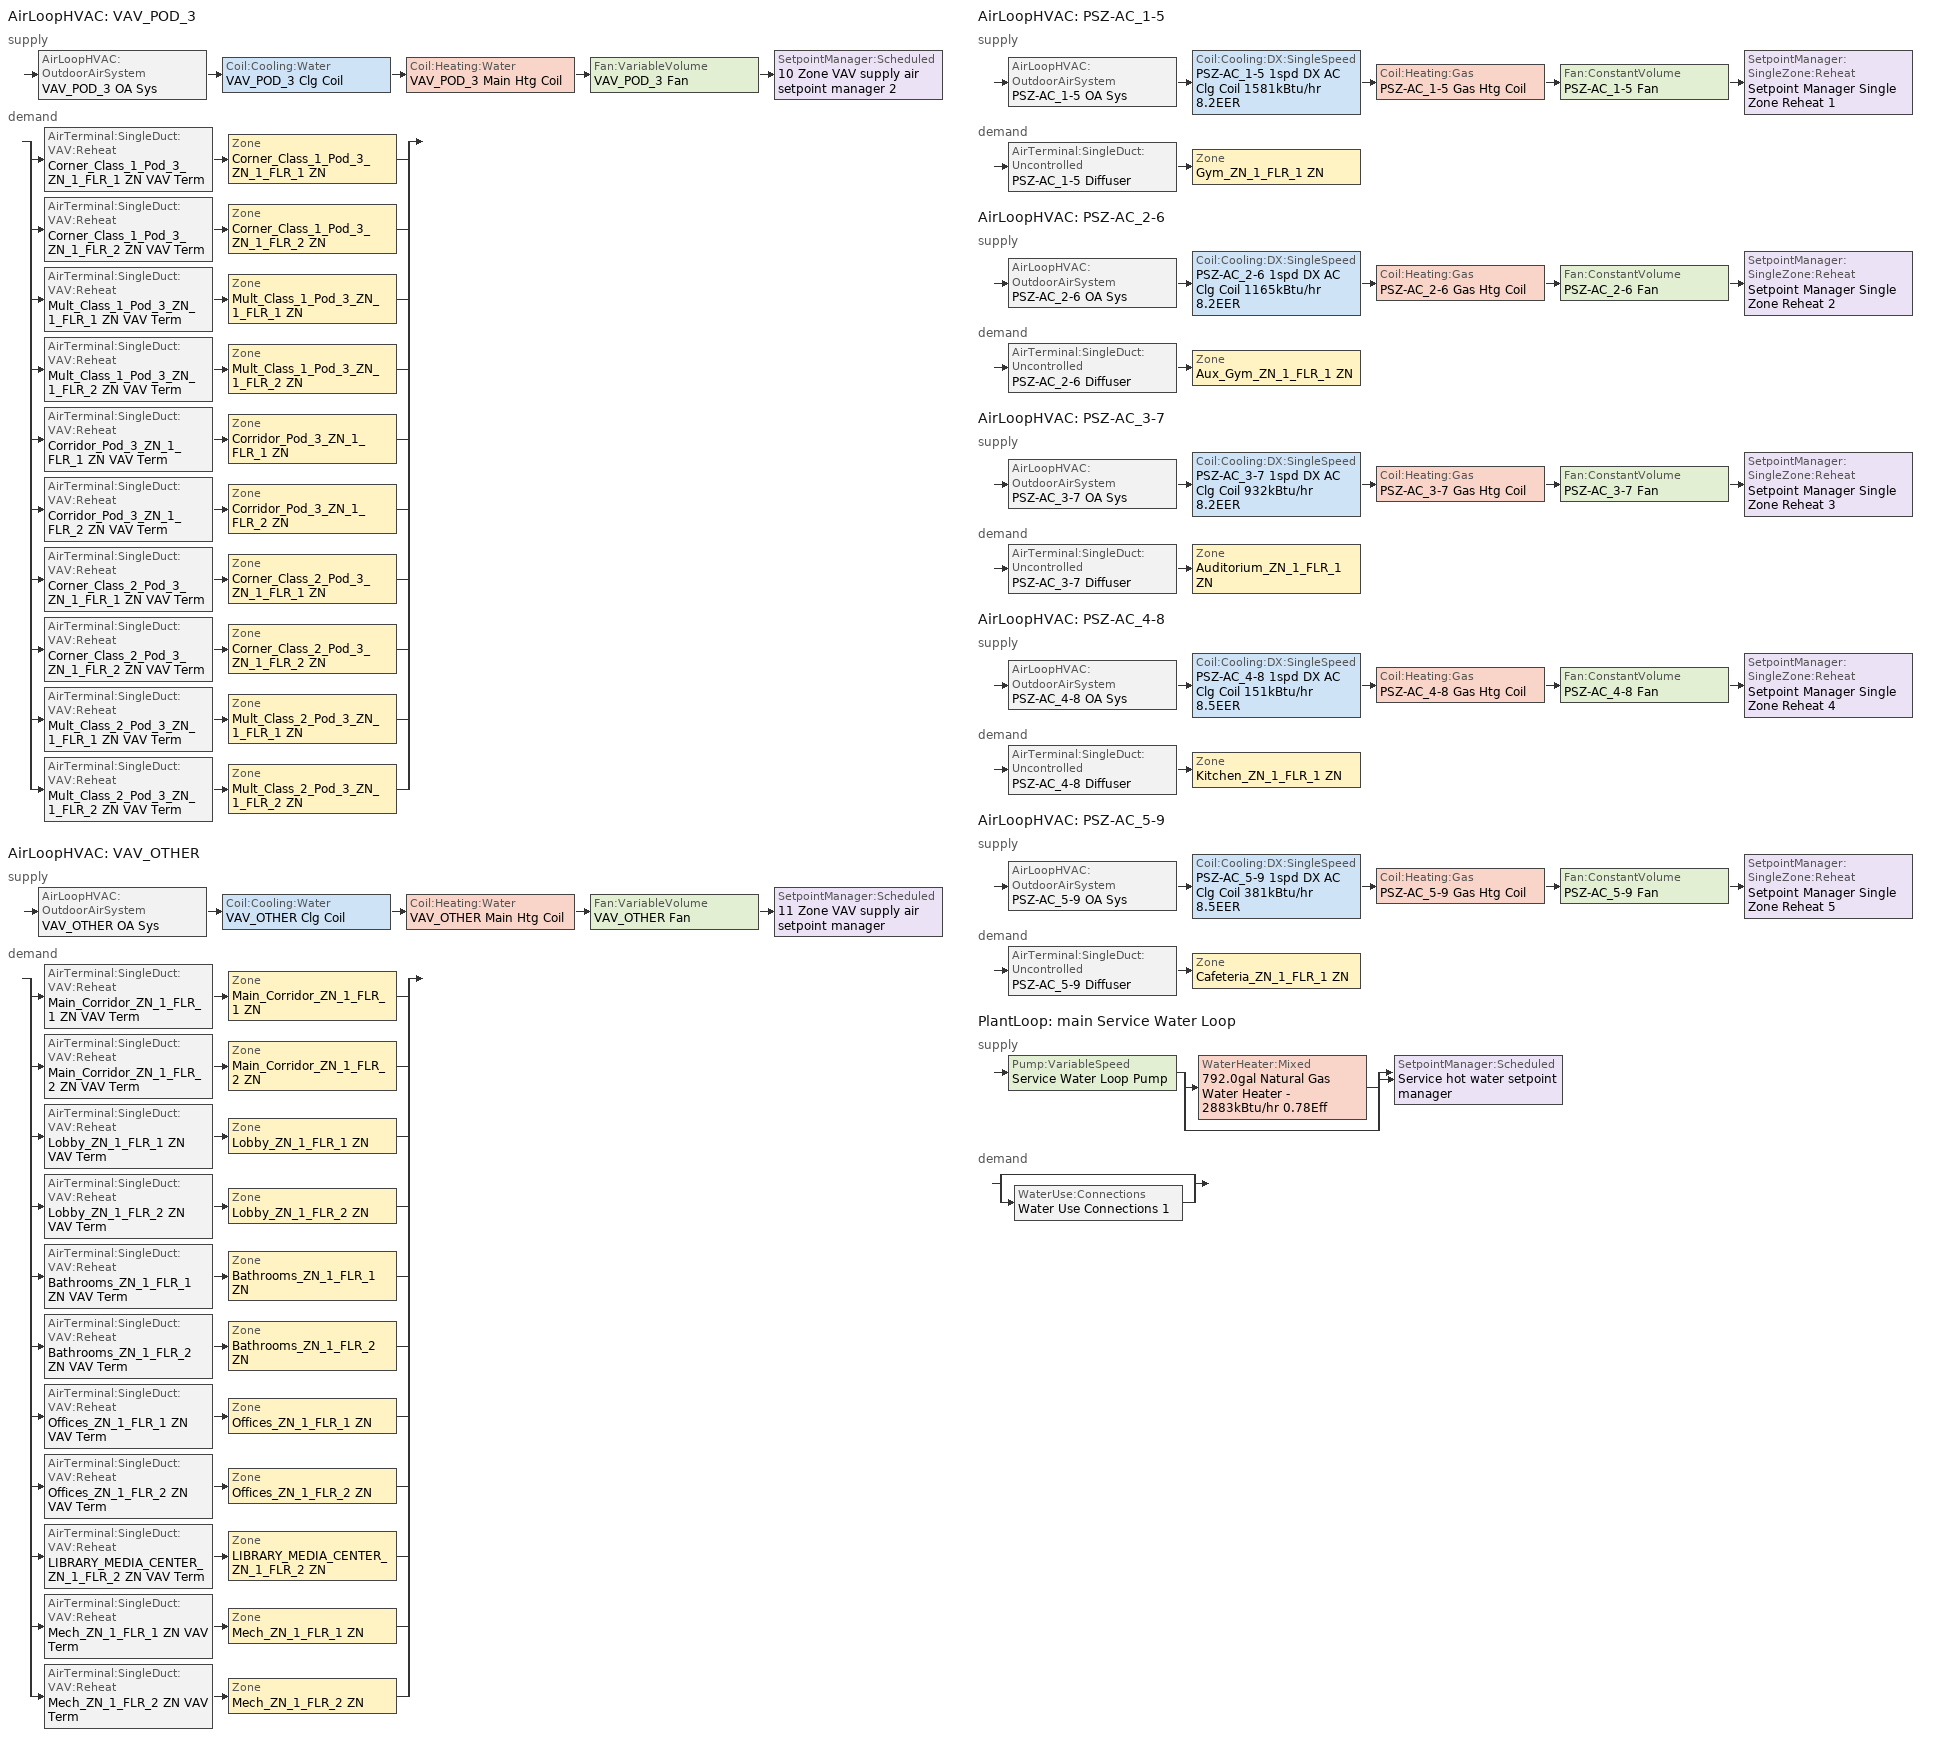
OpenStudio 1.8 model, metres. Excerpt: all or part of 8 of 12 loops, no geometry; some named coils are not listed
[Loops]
AirLoopHVAC 'VAV_POD_3'
 supply: AirLoopHVAC:OutdoorAirSystem 'VAV_POD_3 OA Sys' > Coil:Cooling:Water 'VAV_POD_3 Clg Coil' > Coil:Heating:Water 'VAV_POD_3 Main Htg Coil' > Fan:VariableVolume 'VAV_POD_3 Fan' > SetpointManager:Scheduled '10 Zone VAV supply air setpoint manager 2'
 demand: split
  | AirTerminal:SingleDuct:VAV:Reheat 'Corner_Class_1_Pod_3_ZN_1_FLR_1 ZN VAV Term' > Zone 'Corner_Class_1_Pod_3_ZN_1_FLR_1 ZN'
  | AirTerminal:SingleDuct:VAV:Reheat 'Corner_Class_1_Pod_3_ZN_1_FLR_2 ZN VAV Term' > Zone 'Corner_Class_1_Pod_3_ZN_1_FLR_2 ZN'
  | AirTerminal:SingleDuct:VAV:Reheat 'Mult_Class_1_Pod_3_ZN_1_FLR_1 ZN VAV Term' > Zone 'Mult_Class_1_Pod_3_ZN_1_FLR_1 ZN'
  | AirTerminal:SingleDuct:VAV:Reheat 'Mult_Class_1_Pod_3_ZN_1_FLR_2 ZN VAV Term' > Zone 'Mult_Class_1_Pod_3_ZN_1_FLR_2 ZN'
  | AirTerminal:SingleDuct:VAV:Reheat 'Corridor_Pod_3_ZN_1_FLR_1 ZN VAV Term' > Zone 'Corridor_Pod_3_ZN_1_FLR_1 ZN'
  | AirTerminal:SingleDuct:VAV:Reheat 'Corridor_Pod_3_ZN_1_FLR_2 ZN VAV Term' > Zone 'Corridor_Pod_3_ZN_1_FLR_2 ZN'
  | AirTerminal:SingleDuct:VAV:Reheat 'Corner_Class_2_Pod_3_ZN_1_FLR_1 ZN VAV Term' > Zone 'Corner_Class_2_Pod_3_ZN_1_FLR_1 ZN'
  | AirTerminal:SingleDuct:VAV:Reheat 'Corner_Class_2_Pod_3_ZN_1_FLR_2 ZN VAV Term' > Zone 'Corner_Class_2_Pod_3_ZN_1_FLR_2 ZN'
  | AirTerminal:SingleDuct:VAV:Reheat 'Mult_Class_2_Pod_3_ZN_1_FLR_1 ZN VAV Term' > Zone 'Mult_Class_2_Pod_3_ZN_1_FLR_1 ZN'
  | AirTerminal:SingleDuct:VAV:Reheat 'Mult_Class_2_Pod_3_ZN_1_FLR_2 ZN VAV Term' > Zone 'Mult_Class_2_Pod_3_ZN_1_FLR_2 ZN'
AirLoopHVAC 'VAV_OTHER'
 supply: AirLoopHVAC:OutdoorAirSystem 'VAV_OTHER OA Sys' > Coil:Cooling:Water 'VAV_OTHER Clg Coil' > Coil:Heating:Water 'VAV_OTHER Main Htg Coil' > Fan:VariableVolume 'VAV_OTHER Fan' > SetpointManager:Scheduled '11 Zone VAV supply air setpoint manager'
 demand: split
  | AirTerminal:SingleDuct:VAV:Reheat 'Main_Corridor_ZN_1_FLR_1 ZN VAV Term' > Zone 'Main_Corridor_ZN_1_FLR_1 ZN'
  | AirTerminal:SingleDuct:VAV:Reheat 'Main_Corridor_ZN_1_FLR_2 ZN VAV Term' > Zone 'Main_Corridor_ZN_1_FLR_2 ZN'
  | AirTerminal:SingleDuct:VAV:Reheat 'Lobby_ZN_1_FLR_1 ZN VAV Term' > Zone 'Lobby_ZN_1_FLR_1 ZN'
  | AirTerminal:SingleDuct:VAV:Reheat 'Lobby_ZN_1_FLR_2 ZN VAV Term' > Zone 'Lobby_ZN_1_FLR_2 ZN'
  | AirTerminal:SingleDuct:VAV:Reheat 'Bathrooms_ZN_1_FLR_1 ZN VAV Term' > Zone 'Bathrooms_ZN_1_FLR_1 ZN'
  | AirTerminal:SingleDuct:VAV:Reheat 'Bathrooms_ZN_1_FLR_2 ZN VAV Term' > Zone 'Bathrooms_ZN_1_FLR_2 ZN'
  | AirTerminal:SingleDuct:VAV:Reheat 'Offices_ZN_1_FLR_1 ZN VAV Term' > Zone 'Offices_ZN_1_FLR_1 ZN'
  | AirTerminal:SingleDuct:VAV:Reheat 'Offices_ZN_1_FLR_2 ZN VAV Term' > Zone 'Offices_ZN_1_FLR_2 ZN'
  | AirTerminal:SingleDuct:VAV:Reheat 'LIBRARY_MEDIA_CENTER_ZN_1_FLR_2 ZN VAV Term' > Zone 'LIBRARY_MEDIA_CENTER_ZN_1_FLR_2 ZN'
  | AirTerminal:SingleDuct:VAV:Reheat 'Mech_ZN_1_FLR_1 ZN VAV Term' > Zone 'Mech_ZN_1_FLR_1 ZN'
  | AirTerminal:SingleDuct:VAV:Reheat 'Mech_ZN_1_FLR_2 ZN VAV Term' > Zone 'Mech_ZN_1_FLR_2 ZN'
AirLoopHVAC 'PSZ-AC_1-5'
 supply: AirLoopHVAC:OutdoorAirSystem 'PSZ-AC_1-5 OA Sys' > Coil:Cooling:DX:SingleSpeed 'PSZ-AC_1-5 1spd DX AC Clg Coil 1581kBtu/hr 8.2EER' > Coil:Heating:Gas 'PSZ-AC_1-5 Gas Htg Coil' > Fan:ConstantVolume 'PSZ-AC_1-5 Fan' > SetpointManager:SingleZone:Reheat 'Setpoint Manager Single Zone Reheat 1'
 demand: AirTerminal:SingleDuct:Uncontrolled 'PSZ-AC_1-5 Diffuser' > Zone 'Gym_ZN_1_FLR_1 ZN'
AirLoopHVAC 'PSZ-AC_2-6'
 supply: AirLoopHVAC:OutdoorAirSystem 'PSZ-AC_2-6 OA Sys' > Coil:Cooling:DX:SingleSpeed 'PSZ-AC_2-6 1spd DX AC Clg Coil 1165kBtu/hr 8.2EER' > Coil:Heating:Gas 'PSZ-AC_2-6 Gas Htg Coil' > Fan:ConstantVolume 'PSZ-AC_2-6 Fan' > SetpointManager:SingleZone:Reheat 'Setpoint Manager Single Zone Reheat 2'
 demand: AirTerminal:SingleDuct:Uncontrolled 'PSZ-AC_2-6 Diffuser' > Zone 'Aux_Gym_ZN_1_FLR_1 ZN'
AirLoopHVAC 'PSZ-AC_3-7'
 supply: AirLoopHVAC:OutdoorAirSystem 'PSZ-AC_3-7 OA Sys' > Coil:Cooling:DX:SingleSpeed 'PSZ-AC_3-7 1spd DX AC Clg Coil 932kBtu/hr 8.2EER' > Coil:Heating:Gas 'PSZ-AC_3-7 Gas Htg Coil' > Fan:ConstantVolume 'PSZ-AC_3-7 Fan' > SetpointManager:SingleZone:Reheat 'Setpoint Manager Single Zone Reheat 3'
 demand: AirTerminal:SingleDuct:Uncontrolled 'PSZ-AC_3-7 Diffuser' > Zone 'Auditorium_ZN_1_FLR_1 ZN'
AirLoopHVAC 'PSZ-AC_4-8'
 supply: AirLoopHVAC:OutdoorAirSystem 'PSZ-AC_4-8 OA Sys' > Coil:Cooling:DX:SingleSpeed 'PSZ-AC_4-8 1spd DX AC Clg Coil 151kBtu/hr 8.5EER' > Coil:Heating:Gas 'PSZ-AC_4-8 Gas Htg Coil' > Fan:ConstantVolume 'PSZ-AC_4-8 Fan' > SetpointManager:SingleZone:Reheat 'Setpoint Manager Single Zone Reheat 4'
 demand: AirTerminal:SingleDuct:Uncontrolled 'PSZ-AC_4-8 Diffuser' > Zone 'Kitchen_ZN_1_FLR_1 ZN'
AirLoopHVAC 'PSZ-AC_5-9'
 supply: AirLoopHVAC:OutdoorAirSystem 'PSZ-AC_5-9 OA Sys' > Coil:Cooling:DX:SingleSpeed 'PSZ-AC_5-9 1spd DX AC Clg Coil 381kBtu/hr 8.5EER' > Coil:Heating:Gas 'PSZ-AC_5-9 Gas Htg Coil' > Fan:ConstantVolume 'PSZ-AC_5-9 Fan' > SetpointManager:SingleZone:Reheat 'Setpoint Manager Single Zone Reheat 5'
 demand: AirTerminal:SingleDuct:Uncontrolled 'PSZ-AC_5-9 Diffuser' > Zone 'Cafeteria_ZN_1_FLR_1 ZN'
PlantLoop 'main Service Water Loop'
 supply: Pump:VariableSpeed 'Service Water Loop Pump' > split
  | WaterHeater:Mixed '792.0gal Natural Gas Water Heater - 2883kBtu/hr 0.78Eff'
  | bypass
  join > SetpointManager:Scheduled 'Service hot water setpoint manager'
 demand: split
  | bypass
  | WaterUse:Connections 'Water Use Connections 1'
[Sizing:Zone] Zone Cooling Design Supply Air Temperature {C}=12.8; Zone Heating Design Supply Air Temperature {C}=40; Zone Cooling Design Supply Air Humidity Ratio {kg-H2O/kg-air}=0.0085; Zone Heating Design Supply Air Humidity Ratio {kg-H2O/kg-air}=0.008; Cooling Design Air Flow Method=DesignDay; Heating Design Air Flow Method=DesignDay
Mech_ZN_1_FLR_2 ZN; Bathrooms_ZN_1_FLR_1 ZN; Auditorium_ZN_1_FLR_1 ZN; Corridor_Pod_3_ZN_1_FLR_2 ZN; Mult_Class_1_Pod_3_ZN_1_FLR_1 ZN; Cafeteria_ZN_1_FLR_1 ZN; Kitchen_ZN_1_FLR_1 ZN; Corner_Class_2_Pod_3_ZN_1_FLR_2 ZN; Corner_Class_2_Pod_3_ZN_1_FLR_1 ZN; Mult_Class_2_Pod_3_ZN_1_FLR_1 ZN; Mult_Class_2_Pod_3_ZN_1_FLR_2 ZN; Corner_Class_1_Pod_3_ZN_1_FLR_1 ZN; LIBRARY_MEDIA_CENTER_ZN_1_FLR_2 ZN; Mult_Class_1_Pod_3_ZN_1_FLR_2 ZN; Offices_ZN_1_FLR_1 ZN; Corner_Class_1_Pod_3_ZN_1_FLR_2 ZN; Bathrooms_ZN_1_FLR_2 ZN; Main_Corridor_ZN_1_FLR_1 ZN; Lobby_ZN_1_FLR_2 ZN; Mech_ZN_1_FLR_1 ZN; Corridor_Pod_3_ZN_1_FLR_1 ZN; Gym_ZN_1_FLR_1 ZN; Lobby_ZN_1_FLR_1 ZN; Offices_ZN_1_FLR_2 ZN; Main_Corridor_ZN_1_FLR_2 ZN; Aux_Gym_ZN_1_FLR_1 ZN
[Zone equipment]
Mech_ZN_1_FLR_2 ZN: Mech_ZN_1_FLR_2 ZN VAV Term
Bathrooms_ZN_1_FLR_1 ZN: Bathrooms_ZN_1_FLR_1 ZN VAV Term, Bathrooms_ZN_1_FLR_1 ZN Exhaust Fan
Auditorium_ZN_1_FLR_1 ZN: PSZ-AC_3-7 Diffuser
Corridor_Pod_3_ZN_1_FLR_2 ZN: Corridor_Pod_3_ZN_1_FLR_2 ZN VAV Term
Mult_Class_1_Pod_3_ZN_1_FLR_1 ZN: Mult_Class_1_Pod_3_ZN_1_FLR_1 ZN VAV Term
Cafeteria_ZN_1_FLR_1 ZN: PSZ-AC_5-9 Diffuser
Kitchen_ZN_1_FLR_1 ZN: PSZ-AC_4-8 Diffuser, Kitchen_ZN_1_FLR_1 ZN Exhaust Fan
Corner_Class_2_Pod_3_ZN_1_FLR_2 ZN: Corner_Class_2_Pod_3_ZN_1_FLR_2 ZN VAV Term
Corner_Class_2_Pod_3_ZN_1_FLR_1 ZN: Corner_Class_2_Pod_3_ZN_1_FLR_1 ZN VAV Term
Mult_Class_2_Pod_3_ZN_1_FLR_1 ZN: Mult_Class_2_Pod_3_ZN_1_FLR_1 ZN VAV Term
Mult_Class_2_Pod_3_ZN_1_FLR_2 ZN: Mult_Class_2_Pod_3_ZN_1_FLR_2 ZN VAV Term
Corner_Class_1_Pod_3_ZN_1_FLR_1 ZN: Corner_Class_1_Pod_3_ZN_1_FLR_1 ZN VAV Term
LIBRARY_MEDIA_CENTER_ZN_1_FLR_2 ZN: LIBRARY_MEDIA_CENTER_ZN_1_FLR_2 ZN VAV Term
Mult_Class_1_Pod_3_ZN_1_FLR_2 ZN: Mult_Class_1_Pod_3_ZN_1_FLR_2 ZN VAV Term
Offices_ZN_1_FLR_1 ZN: Offices_ZN_1_FLR_1 ZN VAV Term
Corner_Class_1_Pod_3_ZN_1_FLR_2 ZN: Corner_Class_1_Pod_3_ZN_1_FLR_2 ZN VAV Term
Bathrooms_ZN_1_FLR_2 ZN: Bathrooms_ZN_1_FLR_2 ZN VAV Term, Bathrooms_ZN_1_FLR_2 ZN Exhaust Fan
Main_Corridor_ZN_1_FLR_1 ZN: Main_Corridor_ZN_1_FLR_1 ZN VAV Term
Lobby_ZN_1_FLR_2 ZN: Lobby_ZN_1_FLR_2 ZN VAV Term
Mech_ZN_1_FLR_1 ZN: Mech_ZN_1_FLR_1 ZN VAV Term
Corridor_Pod_3_ZN_1_FLR_1 ZN: Corridor_Pod_3_ZN_1_FLR_1 ZN VAV Term
Gym_ZN_1_FLR_1 ZN: PSZ-AC_1-5 Diffuser
Lobby_ZN_1_FLR_1 ZN: Lobby_ZN_1_FLR_1 ZN VAV Term
Offices_ZN_1_FLR_2 ZN: Offices_ZN_1_FLR_2 ZN VAV Term
Main_Corridor_ZN_1_FLR_2 ZN: Main_Corridor_ZN_1_FLR_2 ZN VAV Term
Aux_Gym_ZN_1_FLR_1 ZN: PSZ-AC_2-6 Diffuser
[PlantLoop]
main Service Water Loop: Maximum Loop Temperature {C}=60; Minimum Loop Temperature {C}=10; Plant Loop Volume {m3}=Autocalculate
[Sizing:Plant]
main Service Water Loop: Loop Type=Heating; Design Loop Exit Temperature {C}=60; Loop Design Temperature Difference {deltaC}=5; Sizing Option=NonCoincident; Zone Timesteps in Averaging Window=1; Coincident Sizing Factor Mode=None
[SetpointManager:Scheduled] Control Variable=Temperature
Name | Schedule
10 Zone VAV supply air setpoint manager 2 | Supply Air Temp - 55.04F 2
11 Zone VAV supply air setpoint manager | Supply Air Temp - 55.04F 3
Service hot water setpoint manager | Service Water Loop Temp - 140.0F
[Pump:VariableSpeed]
Service Water Loop Pump: Rated Pump Head {Pa}=0.001; Motor Efficiency=1; Pump Control Type=Intermittent
[AirLoopHVAC] Design Supply Air Flow Rate {m3/s}=AutoSize
VAV_POD_3; VAV_OTHER; PSZ-AC_1-5; PSZ-AC_2-6; PSZ-AC_3-7; PSZ-AC_4-8; PSZ-AC_5-9
[Sizing:System] Type of Load to Size On=Sensible; Preheat Design Temperature {C}=7; Preheat Design Humidity Ratio {kg-H2O/kg-Air}=0.008; Precool Design Temperature {C}=12.8; Precool Design Humidity Ratio {kg-H2O/kg-Air}=0.008; Central Cooling Design Supply Air Temperature {C}=12.8; Sizing Option=Coincident; 100% Outdoor Air in Cooling=No; 100% Outdoor Air in Heating=No; Central Cooling Design Supply Air Humidity Ratio {kg-H2O/kg-Air}=0.0085; Central Heating Design Supply Air Humidity Ratio {kg-H2O/kg-Air}=0.008; Cooling Design Air Flow Method=DesignDay; Cooling Design Air Flow Rate {m3/s}=0; Heating Design Air Flow Method=DesignDay; Heating Design Air Flow Rate {m3/s}=0; System Outdoor Air Method=ZoneSum; Zone Maximum Outdoor Air Fraction=1; Cooling Supply Air Flow Rate Per Floor Area {m3/s-m2}=0.00996765; Cooling Fraction of Autosized Cooling Supply Air Flow Rate=1; Cooling Supply Air Flow Rate Per Unit Cooling Capacity {m3/s-W}=3.94755e-05; Heating Supply Air Flow Rate Per Floor Area {m3/s-m2}=0.00996765; Heating Fraction of Autosized Heating Supply Air Flow Rate=1; Heating Fraction of Autosized Cooling Supply Air Flow Rate=1; Heating Supply Air Flow Rate Per Unit Heating Capacity {m3/s-W}=3.15882e-05; Cooling Design Capacity Method=CoolingDesignCapacity; Cooling Design Capacity {W}=autosize; Cooling Design Capacity Per Floor Area {W/m2}=234.7; Fraction of Autosized Cooling Design Capacity=1; Heating Design Capacity Method=HeatingDesignCapacity; Heating Design Capacity {W}=autosize; Heating Design Capacity Per Floor Area {W/m2}=157; Fraction of Autosized Heating Design Capacity=1; Central Cooling Capacity Control Method=OnOff
Name | Design Outdoor Air Flow Rate {m3/s} | Minimum System Air Flow Ratio | Central Heating Design Supply Air Temperature {C}
VAV_POD_3 | 8.21949 | 0.3 | 12.8
VAV_OTHER | 9.39962 | 0.3 | 12.8
PSZ-AC_1-5; PSZ-AC_2-6; PSZ-AC_3-7; PSZ-AC_4-8; PSZ-AC_5-9 | Autosize | 1 | 40
[Fan:VariableVolume] Availability Schedule=Always On Discrete; Pressure Rise {Pa}=1389.92; Maximum Flow Rate {m3/s}=Autosize; Fan Power Minimum Flow Rate Input Method=fraction; Fan Power Minimum Flow Fraction=0.25; Fan Power Minimum Air Flow Rate {m3/s}=0; Motor In Airstream Fraction=1; Fan Power Coefficient 1=0.0407599; Fan Power Coefficient 2=0.088045; Fan Power Coefficient 3=-0.0729261; Fan Power Coefficient 4=0.94374; Fan Power Coefficient 5=0
Name | Fan Efficiency | Motor Efficiency
VAV_POD_3 Fan | 0.6084 | 0.936
VAV_OTHER Fan | 0.61165 | 0.941
[Controller:OutdoorAir] Minimum Outdoor Air Flow Rate {m3/s}=Autosize; Maximum Outdoor Air Flow Rate {m3/s}=Autosize; Economizer Control Type=FixedDryBulb; Economizer Control Action Type=ModulateFlow; Economizer Maximum Limit Dry-Bulb Temperature {C}=23.8889; Economizer Maximum Limit Enthalpy {J/kg}=64000; Economizer Minimum Limit Dry-Bulb Temperature {C}=-100; Lockout Type=LockoutWithCompressor; Minimum Limit Type=FixedMinimum; Maximum Fraction of Outdoor Air Schedule=Economizer Max OA Fraction 70 pct; High Humidity Control=No; Heat Recovery Bypass Control Type=BypassWhenOAFlowGreaterThanMinimum
Name | Minimum Outdoor Air Schedule | Controller Mechanical Ventilation
VAV_POD_3 OA Controller | SecondarySchool VAV OA Damper | VAV_POD_3 Vent Controller
VAV_OTHER OA Controller | SecondarySchool VAV OA Damper | VAV_OTHER Vent Controller
PSZ-AC_1-5 OA Sys Controller | SecondarySchool PSZ-AC OA Damper | Controller Mechanical Ventilation 1
PSZ-AC_2-6 OA Sys Controller | SecondarySchool PSZ-AC OA Damper | Controller Mechanical Ventilation 2
PSZ-AC_3-7 OA Sys Controller | SecondarySchool PSZ-AC OA Damper | Controller Mechanical Ventilation 3
PSZ-AC_4-8 OA Sys Controller | SecondarySchool PSZ-AC OA Damper | Controller Mechanical Ventilation 4
PSZ-AC_5-9 OA Sys Controller | SecondarySchool PSZ-AC OA Damper | Controller Mechanical Ventilation 5
[Controller:MechanicalVentilation] Availability Schedule=Always On Discrete; System Outdoor Air Method=ZoneSum
VAV_POD_3 Vent Controller; VAV_OTHER Vent Controller; Controller Mechanical Ventilation 1; Controller Mechanical Ventilation 2; Controller Mechanical Ventilation 3; Controller Mechanical Ventilation 4; Controller Mechanical Ventilation 5
[AirLoopHVAC:OutdoorAirSystem]
Name | Controller
VAV_POD_3 OA Sys | VAV_POD_3 OA Controller
VAV_OTHER OA Sys | VAV_OTHER OA Controller
PSZ-AC_1-5 OA Sys | PSZ-AC_1-5 OA Sys Controller
PSZ-AC_2-6 OA Sys | PSZ-AC_2-6 OA Sys Controller
PSZ-AC_3-7 OA Sys | PSZ-AC_3-7 OA Sys Controller
PSZ-AC_4-8 OA Sys | PSZ-AC_4-8 OA Sys Controller
PSZ-AC_5-9 OA Sys | PSZ-AC_5-9 OA Sys Controller
[AirTerminal:SingleDuct:VAV:Reheat] Availability Schedule=Always On Discrete; Maximum Air Flow Rate {m3/s}=Autocalculate; Zone Minimum Air Flow Input Method=Constant; Fixed Minimum Air Flow Rate {m3/s}=0; Maximum Hot Water or Steam Flow Rate {m3/s}=Autocalculate; Minimum Hot Water or Steam Flow Rate {m3/s}=0; Convergence Tolerance=0.001; Damper Heating Action=Normal; Maximum Flow per Zone Floor Area During Reheat {m3/s-m2}=0; Maximum Flow Fraction During Reheat=0.5; Maximum Reheat Air Temperature {C}=40
Name | Constant Minimum Air Flow Fraction | Reheat Coil
Corner_Class_1_Pod_3_ZN_1_FLR_1 ZN VAV Term | 0.7 | Corner_Class_1_Pod_3_ZN_1_FLR_1 ZN Rht Coil
Corner_Class_1_Pod_3_ZN_1_FLR_2 ZN VAV Term | 0.7 | Corner_Class_1_Pod_3_ZN_1_FLR_2 ZN Rht Coil
Mult_Class_1_Pod_3_ZN_1_FLR_1 ZN VAV Term | 0.7 | Mult_Class_1_Pod_3_ZN_1_FLR_1 ZN Rht Coil
Mult_Class_1_Pod_3_ZN_1_FLR_2 ZN VAV Term | 0.7 | Mult_Class_1_Pod_3_ZN_1_FLR_2 ZN Rht Coil
Corridor_Pod_3_ZN_1_FLR_1 ZN VAV Term | 0.33377 | Corridor_Pod_3_ZN_1_FLR_1 ZN Rht Coil
Corridor_Pod_3_ZN_1_FLR_2 ZN VAV Term | 0.3 | Corridor_Pod_3_ZN_1_FLR_2 ZN Rht Coil
Corner_Class_2_Pod_3_ZN_1_FLR_1 ZN VAV Term | 0.7 | Corner_Class_2_Pod_3_ZN_1_FLR_1 ZN Rht Coil
Corner_Class_2_Pod_3_ZN_1_FLR_2 ZN VAV Term | 0.7 | Corner_Class_2_Pod_3_ZN_1_FLR_2 ZN Rht Coil
Mult_Class_2_Pod_3_ZN_1_FLR_1 ZN VAV Term | 0.7 | Mult_Class_2_Pod_3_ZN_1_FLR_1 ZN Rht Coil
Mult_Class_2_Pod_3_ZN_1_FLR_2 ZN VAV Term | 0.7 | Mult_Class_2_Pod_3_ZN_1_FLR_2 ZN Rht Coil
Main_Corridor_ZN_1_FLR_1 ZN VAV Term | 0.314649 | Main_Corridor_ZN_1_FLR_1 ZN Rht Coil
Main_Corridor_ZN_1_FLR_2 ZN VAV Term | 0.3 | Main_Corridor_ZN_1_FLR_2 ZN Rht Coil
Lobby_ZN_1_FLR_1 ZN VAV Term | 0.3 | Lobby_ZN_1_FLR_1 ZN Rht Coil
Lobby_ZN_1_FLR_2 ZN VAV Term | 0.3 | Lobby_ZN_1_FLR_2 ZN Rht Coil
Bathrooms_ZN_1_FLR_1 ZN VAV Term | 1 | Bathrooms_ZN_1_FLR_1 ZN Rht Coil
Bathrooms_ZN_1_FLR_2 ZN VAV Term | 1 | Bathrooms_ZN_1_FLR_2 ZN Rht Coil
Offices_ZN_1_FLR_1 ZN VAV Term | 0.3 | Offices_ZN_1_FLR_1 ZN Rht Coil
Offices_ZN_1_FLR_2 ZN VAV Term | 0.3 | Offices_ZN_1_FLR_2 ZN Rht Coil
LIBRARY_MEDIA_CENTER_ZN_1_FLR_2 ZN VAV Term | 0.7 | LIBRARY_MEDIA_CENTER_ZN_1_FLR_2 ZN Rht Coil
Mech_ZN_1_FLR_1 ZN VAV Term | 0.3 | Mech_ZN_1_FLR_1 ZN Rht Coil
Mech_ZN_1_FLR_2 ZN VAV Term | 0.3 | Mech_ZN_1_FLR_2 ZN Rht Coil
[SetpointManager:SingleZone:Reheat] Minimum Supply Air Temperature {C}=10; Maximum Supply Air Temperature {C}=50
Name | Control Zone
Setpoint Manager Single Zone Reheat 1 | Gym_ZN_1_FLR_1 ZN
Setpoint Manager Single Zone Reheat 2 | Aux_Gym_ZN_1_FLR_1 ZN
Setpoint Manager Single Zone Reheat 3 | Auditorium_ZN_1_FLR_1 ZN
Setpoint Manager Single Zone Reheat 4 | Kitchen_ZN_1_FLR_1 ZN
Setpoint Manager Single Zone Reheat 5 | Cafeteria_ZN_1_FLR_1 ZN
[Fan:ConstantVolume] Availability Schedule=SecondarySchool PSZ-AC Operation; Maximum Flow Rate {m3/s}=AutoSize
Name | Fan Efficiency | Pressure Rise {Pa} | Motor Efficiency
PSZ-AC_1-5 Fan | 0.6045 | 1018.77 | 0.93
PSZ-AC_2-6 Fan; PSZ-AC_3-7 Fan | 0.6006 | 1018.77 | 0.924
PSZ-AC_4-8 Fan | 0.546 | 622.722 | 0.84
PSZ-AC_5-9 Fan | 0.58175 | 1018.77 | 0.895
[Coil:Heating:Gas] Availability Schedule=Always On Discrete; Gas Burner Efficiency=0.8; Nominal Capacity {W}=AutoSize; Parasitic Electric Load {W}=0; Parasitic Gas Load {W}=0
PSZ-AC_1-5 Gas Htg Coil; PSZ-AC_2-6 Gas Htg Coil; PSZ-AC_3-7 Gas Htg Coil; PSZ-AC_4-8 Gas Htg Coil; PSZ-AC_5-9 Gas Htg Coil
[Coil:Cooling:DX:SingleSpeed] Availability Schedule=Always On Discrete; Rated Total Cooling Capacity {W}=autosize; Rated Sensible Heat Ratio=autosize; Rated Air Flow Rate {m3/s}=autosize; Rated Evaporator Fan Power Per Volume Flow Rate {W/(m3/s)}=773.3; Condenser Type=AirCooled; Evaporative Condenser Effectiveness=0; Evaporative Condenser Air Flow Rate {m3/s}=Autosize; Evaporative Condenser Pump Rated Power Consumption {W}=Autosize; Crankcase Heater Capacity {W}=0; Maximum Outdoor Dry-Bulb Temperature for Crankcase Heater Operation {C}=0; Basin Heater Capacity {W/K}=0; Basin Heater Setpoint Temperature {C}=10
Name | Rated COP {W/W} | Total Cooling Capacity Function of Temperature Curve | Total Cooling Capacity Function of Flow Fraction Curve | Energy Input Ratio Function of Temperature Curve | Energy Input Ratio Function of Flow Fraction Curve | Part Load Fraction Correlation Curve
PSZ-AC_1-5 1spd DX AC Clg Coil 1581kBtu/hr 8.2EER | 2.86657 | DOE Ref DX Clg Coil Cool-Cap-fT | DOE Ref DX Clg Coil Cool-CAP-fFlow | DOE Ref DX Clg Coil Cool-EIR-fT | DOE Ref DX Clg Coil Cool-EIR-fFlow | DOE Ref DX Clg Coil Cool-PLF-fPLR
PSZ-AC_2-6 1spd DX AC Clg Coil 1165kBtu/hr 8.2EER | 2.86657 | DOE Ref DX Clg Coil Cool-Cap-fT 1 | DOE Ref DX Clg Coil Cool-CAP-fFlow 1 | DOE Ref DX Clg Coil Cool-EIR-fT 1 | DOE Ref DX Clg Coil Cool-EIR-fFlow 1 | DOE Ref DX Clg Coil Cool-PLF-fPLR 1
PSZ-AC_3-7 1spd DX AC Clg Coil 932kBtu/hr 8.2EER | 2.86657 | DOE Ref DX Clg Coil Cool-Cap-fT 2 | DOE Ref DX Clg Coil Cool-CAP-fFlow 2 | DOE Ref DX Clg Coil Cool-EIR-fT 2 | DOE Ref DX Clg Coil Cool-EIR-fFlow 2 | DOE Ref DX Clg Coil Cool-PLF-fPLR 2
PSZ-AC_4-8 1spd DX AC Clg Coil 151kBtu/hr 8.5EER | 2.96645 | DOE Ref DX Clg Coil Cool-Cap-fT 3 | DOE Ref DX Clg Coil Cool-CAP-fFlow 3 | DOE Ref DX Clg Coil Cool-EIR-fT 3 | DOE Ref DX Clg Coil Cool-EIR-fFlow 3 | DOE Ref DX Clg Coil Cool-PLF-fPLR 3
PSZ-AC_5-9 1spd DX AC Clg Coil 381kBtu/hr 8.5EER | 2.96645 | DOE Ref DX Clg Coil Cool-Cap-fT 4 | DOE Ref DX Clg Coil Cool-CAP-fFlow 4 | DOE Ref DX Clg Coil Cool-EIR-fT 4 | DOE Ref DX Clg Coil Cool-EIR-fFlow 4 | DOE Ref DX Clg Coil Cool-PLF-fPLR 4
[AirTerminal:SingleDuct:Uncontrolled] Availability Schedule=Always On Discrete; Maximum Air Flow Rate {m3/s}=AutoSize
PSZ-AC_1-5 Diffuser; PSZ-AC_2-6 Diffuser; PSZ-AC_3-7 Diffuser; PSZ-AC_4-8 Diffuser; PSZ-AC_5-9 Diffuser
[Fan:ZoneExhaust] Fan Efficiency=0.1595; Pressure Rise {Pa}=124.544; System Availability Manager Coupling Mode=Decoupled
Name | Availability Schedule | Maximum Flow Rate {m3/s} | Flow Fraction Schedule | Balanced Exhaust Fraction Schedule
Kitchen_ZN_1_FLR_1 ZN Exhaust Fan | SchoolSecondary Kitchen_Exhaust_SCH | 2.54852 | SchoolSecondary Kitchen_Exhaust_SCH_DCV | SchoolSecondary Kitchen Exhaust Fan Balanced Exhaust Fraction Schedule
Bathrooms_ZN_1_FLR_1 ZN Exhaust Fan; Bathrooms_ZN_1_FLR_2 ZN Exhaust Fan | SchoolSecondary Hours_of_operation | 0.283168
[Refrigeration:Case] Availability Schedule=Always On Discrete; Zone=Kitchen_ZN_1_FLR_1 ZN; Rated Ambient Temperature {C}=23.8889; Rated Ambient Relative Humidity {percent}=55; Rated Total Cooling Capacity per Unit Length {W/m}=734; Case Length {m}=7.32; Latent Case Credit Curve Type=CaseTemperatureMethod; Standard Case Lighting Power per Unit Length {W/m}=33; Case Lighting Schedule=SchoolSecondary BLDG_LIGHT_SCH; Fraction of Lighting Energy to Case=1; Anti-Sweat Heater Control Type=None; Humidity at Zero Anti-Sweat Heater Energy {percent}=0; Case Height {m}=0; Fraction of Anti-Sweat Heater Energy to Case=0; Defrost Energy Correction Curve Type=None; Under Case HVAC Return Air Fraction=0; Refrigerated Case Restocking Schedule=SchoolSecondary Kitchen_ZN_1_FLR_1_Case:1_WALKINFREEZER_WalkInStockingSched
Name | Rated Latent Heat Ratio | Rated Runtime Fraction | Case Operating Temperature {C} | Latent Case Credit Curve | Standard Case Fan Power per Unit Length {W/m} | Operating Case Fan Power per Unit Length {W/m} | Case Defrost Power per Unit Length {W/m} | Case Defrost Type | Case Defrost Schedule | Case Defrost Drip-Down Schedule | Case Credit Fraction Schedule
Kitchen_ZN_1_FLR_1 ZN Walkin Freezer | 0.1 | 0.4 | -23 | Refrigeration Case Latent Credit Curve | 68.3 | 68.3 | 410 | Electric | Refrigeration Defrost Schedule | Refrigeration Defrost DripDown Schedule | Refrigeration Case Credit Schedule
Kitchen_ZN_1_FLR_1 ZN Display Case | 0.08 | 0.85 | 2 | Refrigeration Case Latent Credit Curve 1 | 55 | 55 | 0 | OffCycle | Refrigeration Defrost Schedule 1 |  | Refrigeration Case Credit Schedule 1
[Refrigeration:Condenser:AirCooled] Rated Subcooling Temperature Difference {deltaC}=0; Condenser Fan Speed Control Type=VariableSpeed; Rated Fan Power {W}=750; Minimum Fan Air Flow Ratio=0.25
Name | Rated Effective Total Heat Rejection Rate Curve
Refrigeration Condenser Air Cooled 1 | Refrigeration Condenser Air Cooled HR Curve
Refrigeration Condenser Air Cooled 2 | Refrigeration Condenser Air Cooled HR Curve 1
[Refrigeration:System] Minimum Condensing Temperature {C}=21; Refrigeration System Working Fluid Type=R404a; Suction Temperature Control Type=ConstantSuctionTemperature; Suction Piping Zone=Kitchen_ZN_1_FLR_1 ZN
Name | Refrigeration Condenser
Refrigeration System 1 | Refrigeration Condenser Air Cooled 1
Refrigeration System 2 | Refrigeration Condenser Air Cooled 2
[WaterHeater:Mixed]
792.0gal Natural Gas Water Heater - 2883kBtu/hr 0.78Eff: Tank Volume {m3}=2.99805; Setpoint Temperature Schedule=Service Water Loop Temp - 140.0F; Deadband Temperature Difference {deltaC}=2; Maximum Temperature Limit {C}=82.2222; Heater Control Type=Cycle; Heater Maximum Capacity {W}=845000; Heater Fuel Type=NaturalGas; Heater Thermal Efficiency=0.78; Off Cycle Parasitic Fuel Consumption Rate {W}=19.9992; Off Cycle Parasitic Fuel Type=NaturalGas; Off Cycle Parasitic Heat Fraction to Tank=0.8; On Cycle Parasitic Fuel Consumption Rate {W}=19.9992; On Cycle Parasitic Fuel Type=NaturalGas; On Cycle Parasitic Heat Fraction to Tank=0; Ambient Temperature Indicator=Schedule; Ambient Temperature Schedule=Water Heater Ambient Temp Schedule - 70F; Off Cycle Loss Coefficient to Ambient Temperature {W/K}=5.99799; On Cycle Loss Coefficient to Ambient Temperature {W/K}=5.99799; Use Side Effectiveness=1; Source Side Effectiveness=1; Use Side Design Flow Rate {m3/s}=autosize; Source Side Design Flow Rate {m3/s}=autosize; Indirect Water Heating Recovery Time {hr}=1.5
[WaterUse:Connections]
Water Use Connections 1: Water Use Equipment Name 1=Main Service Water Use 7.18gal/min
[WaterUse:Equipment:Definition]
Main Service Water Use Def 7.18gal/min: Peak Flow Rate {m3/s}=0.000452988; Target Temperature Schedule=Schedule Ruleset 5; Sensible Fraction Schedule=Schedule Ruleset 3; Latent Fraction Schedule=Schedule Ruleset 4
[WaterUse:Equipment]
Main Service Water Use 7.18gal/min: Water Use Equipment Definition=Main Service Water Use Def 7.18gal/min; Flow Rate Fraction Schedule=SchoolSecondary BLDG_SWH_SCH
[Schedule:Ruleset]
Name | Default Day Schedule | Summer Design Day Schedule | Winter Design Day Schedule
SecondarySchool VAV OA Damper | SecondarySchool VAV OA Damper Default | SecondarySchool VAV OA Damper Summer Design Day | SecondarySchool VAV OA Damper Winter Design Day
Supply Air Temp - 55.04F 2 | Supply Air Temp - 55.04F Default 2
Supply Air Temp - 55.04F 3 | Supply Air Temp - 55.04F Default 3
SecondarySchool PSZ-AC Operation | SecondarySchool PSZ-AC Operation Default | SecondarySchool PSZ-AC Operation Summer Design Day | SecondarySchool PSZ-AC Operation Winter Design Day
SecondarySchool PSZ-AC OA Damper | SecondarySchool PSZ-AC OA Damper Default | SecondarySchool PSZ-AC OA Damper Summer Design Day | SecondarySchool PSZ-AC OA Damper Winter Design Day
SchoolSecondary Kitchen_Exhaust_SCH | SchoolSecondary Kitchen_Exhaust_SCH Default | SchoolSecondary Kitchen_Exhaust_SCH Summer Design Day | SchoolSecondary Kitchen_Exhaust_SCH Winter Design Day
SchoolSecondary Kitchen_Exhaust_SCH_DCV | SchoolSecondary Kitchen_Exhaust_SCH_DCV Default | SchoolSecondary Kitchen_Exhaust_SCH_DCV Summer Design Day | SchoolSecondary Kitchen_Exhaust_SCH_DCV Winter Design Day
SchoolSecondary Kitchen Exhaust Fan Balanced Exhaust Fraction Schedule | SchoolSecondary Kitchen Exhaust Fan Balanced Exhaust Fraction Schedule Default | SchoolSecondary Kitchen Exhaust Fan Balanced Exhaust Fraction Schedule Summer Design Day | SchoolSecondary Kitchen Exhaust Fan Balanced Exhaust Fraction Schedule Winter Design Day
SchoolSecondary Hours_of_operation | SchoolSecondary Hours_of_operation Default | SchoolSecondary Hours_of_operation Summer Design Day | SchoolSecondary Hours_of_operation Winter Design Day
Refrigeration Defrost Schedule | Refrigeration Defrost Schedule Default
Refrigeration Defrost DripDown Schedule | Refrigeration Defrost DripDown Schedule Default
Refrigeration Case Credit Schedule | Refrigeration Case Credit Schedule Default
SchoolSecondary BLDG_LIGHT_SCH | SchoolSecondary BLDG_LIGHT_SCH Default | SchoolSecondary BLDG_LIGHT_SCH Summer Design Day | SchoolSecondary BLDG_LIGHT_SCH Winter Design Day
SchoolSecondary Kitchen_ZN_1_FLR_1_Case:1_WALKINFREEZER_WalkInStockingSched | SchoolSecondary Kitchen_ZN_1_FLR_1_Case:1_WALKINFREEZER_WalkInStockingSched Default | SchoolSecondary Kitchen_ZN_1_FLR_1_Case:1_WALKINFREEZER_WalkInStockingSched Summer Design Day | SchoolSecondary Kitchen_ZN_1_FLR_1_Case:1_WALKINFREEZER_WalkInStockingSched Winter Design Day
Refrigeration Defrost Schedule 1 | Refrigeration Defrost Schedule Default 1
Refrigeration Case Credit Schedule 1 | Refrigeration Case Credit Schedule Default 1
Service Water Loop Temp - 140.0F | Service Water Loop Temp - 140.0F Default
Water Heater Ambient Temp Schedule - 70F | Water Heater Ambient Temp Schedule - 70F Default
Schedule Ruleset 3 | Schedule Day 53
Schedule Ruleset 4 | Schedule Day 54
Schedule Ruleset 5 | Schedule Day 55
SchoolSecondary BLDG_SWH_SCH | SchoolSecondary BLDG_SWH_SCH Default | SchoolSecondary BLDG_SWH_SCH Summer Design Day | SchoolSecondary BLDG_SWH_SCH Winter Design Day
Economizer Max OA Fraction 70 pct | Economizer Max OA Fraction 70 pct Default
[Schedule:Day]
SecondarySchool VAV OA Damper Default; SecondarySchool VAV OA Damper Summer Design Day: 6, 0, 0, 22, 0, 1, 24, 0, 0
SecondarySchool VAV OA Damper Winter Design Day; SecondarySchool VAV OA Damper Sat|Sun|WntrDsn Day; SecondarySchool PSZ-AC Operation Sun Day; SecondarySchool PSZ-AC OA Damper Sun Day; SchoolSecondary Kitchen_Exhaust_SCH Default; SchoolSecondary Kitchen_Exhaust_SCH Wknd Day; SchoolSecondary Kitchen_Exhaust_SCH Wknd Day 1; SchoolSecondary Kitchen Exhaust Fan Balanced Exhaust Fraction Schedule Default; SchoolSecondary Kitchen Exhaust Fan Balanced Exhaust Fraction Schedule Wknd Day; SchoolSecondary Kitchen Exhaust Fan Balanced Exhaust Fraction Schedule Wknd Day 1; SchoolSecondary Hours_of_operation Default; SchoolSecondary BLDG_LIGHT_SCH Winter Design Day; SchoolSecondary BLDG_SWH_SCH Default; SchoolSecondary BLDG_SWH_SCH Sun|Sat Day; SchoolSecondary BLDG_SWH_SCH Sun|Sat Day 1; SchoolSecondary BLDG_SWH_SCH Sat Day: 24, 0, 0
Supply Air Temp - 55.04F Default 2; Supply Air Temp - 55.04F Default 3: 24, 0, 12.8
SecondarySchool PSZ-AC Operation Default; SecondarySchool PSZ-AC Operation Summer Design Day; SecondarySchool PSZ-AC Operation Winter Design Day; SecondarySchool PSZ-AC Operation Sat|WntrDsn Day; SecondarySchool PSZ-AC OA Damper Default; SecondarySchool PSZ-AC OA Damper Summer Design Day; SecondarySchool PSZ-AC OA Damper Winter Design Day; SecondarySchool PSZ-AC OA Damper Sat|WntrDsn Day: 6, 0, 0, 19, 0, 1, 24, 0, 0
SchoolSecondary Kitchen_Exhaust_SCH Wkdy Day: 8, 0, 0, 17, 0, 1, 24, 0, 0
SchoolSecondary Kitchen_Exhaust_SCH Winter Design Day; SchoolSecondary Kitchen_Exhaust_SCH Summer Design Day; SchoolSecondary Kitchen_Exhaust_SCH Wkdy Day 1; SchoolSecondary Kitchen_Exhaust_SCH Wkdy Day 2: 8, 0, 0, 21, 0, 1, 24, 0, 0
SchoolSecondary Kitchen_Exhaust_SCH_DCV Default; SchoolSecondary Kitchen_Exhaust_SCH_DCV Winter Design Day; SchoolSecondary Kitchen_Exhaust_SCH_DCV Summer Design Day; SchoolSecondary BLDG_LIGHT_SCH Summer Design Day: 24, 0, 1
SchoolSecondary Kitchen Exhaust Fan Balanced Exhaust Fraction Schedule Wkdy Day: 8, 0, 0, 17, 0, 0.746296, 24, 0, 0
SchoolSecondary Kitchen Exhaust Fan Balanced Exhaust Fraction Schedule Winter Design Day; SchoolSecondary Kitchen Exhaust Fan Balanced Exhaust Fraction Schedule Summer Design Day; SchoolSecondary Kitchen Exhaust Fan Balanced Exhaust Fraction Schedule Wkdy Day 1; SchoolSecondary Kitchen Exhaust Fan Balanced Exhaust Fraction Schedule Wkdy Day 2: 8, 0, 0, 21, 0, 0.746296, 24, 0, 0
SchoolSecondary Hours_of_operation Winter Design Day; SchoolSecondary Hours_of_operation Summer Design Day; SchoolSecondary Hours_of_operation WntrDsn|SmrDsn|Wkdy Day: 7, 0, 0, 21, 0, 1, 24, 0, 0
Refrigeration Defrost Schedule Default: 11, 0, 0, 11, 20, 1, 23, 0, 0, 23, 20, 1, 24, 0, 0
Refrigeration Defrost DripDown Schedule Default: 11, 0, 0, 11, 30, 1, 23, 0, 0, 23, 30, 1, 24, 0, 0
Refrigeration Case Credit Schedule Default; Refrigeration Case Credit Schedule Default 1: 7, 0, 0.2, 21, 0, 0.4, 24, 0, 0.2
SchoolSecondary BLDG_LIGHT_SCH Default; SchoolSecondary BLDG_LIGHT_SCH Wknd Day; SchoolSecondary BLDG_LIGHT_SCH Wknd Day 1: 24, 0, 0.1773
SchoolSecondary BLDG_LIGHT_SCH Wkdy Day; SchoolSecondary BLDG_LIGHT_SCH Wkdy Day 2: 7, 0, 0.1773, 21, 0, 0.9, 24, 0, 0.1773
SchoolSecondary BLDG_LIGHT_SCH Wkdy Day 1: 8, 0, 0.1773, 20, 0, 0.5, 24, 0, 0.1773
SchoolSecondary Kitchen_ZN_1_FLR_1_Case:1_WALKINFREEZER_WalkInStockingSched Default: 4, 0, 0, 5, 0, 725, 6, 0, 417, 7, 0, 290, 24, 0, 0
SchoolSecondary Kitchen_ZN_1_FLR_1_Case:1_WALKINFREEZER_WalkInStockingSched Winter Design Day; SchoolSecondary Kitchen_ZN_1_FLR_1_Case:1_WALKINFREEZER_WalkInStockingSched Summer Design Day; SchoolSecondary Kitchen_ZN_1_FLR_1_Case:1_WALKINFREEZER_WalkInStockingSched WntrDsn|SmrDsn|Wknd|Mon|Wed|Thu Day: 4, 0, 0, 5, 0, 125, 6, 0, 117, 7, 0, 90, 19, 0, 0, 20, 0, 125, 21, 0, 117, 22, 0, 90, 24, 0, 0
Refrigeration Defrost Schedule Default 1: 23, 20, 1, 24, 0, 0
Service Water Loop Temp - 140.0F Default: 24, 0, 60
Water Heater Ambient Temp Schedule - 70F Default: 24, 0, 21.1111
Schedule Day 53: 24, 0, 0.2
Schedule Day 54: 24, 0, 0.05
Schedule Day 55: 24, 0, 43.3333
SchoolSecondary BLDG_SWH_SCH Summer Design Day: 7, 0, 0.05, 8, 0, 0.1, 9, 0, 0.34, 10, 0, 0.6, 11, 0, 0.63, 12, 0, 0.72, 13, 0, 0.79, 14, 0, 0.83, 15, 0, 0.61, 16, 0, 0.65, 18, 0, 0.1, 19, 0, 0.19, 20, 0, 0.25, 22, 0, 0.22, 23, 0, 0.12, 24, 0, 0.09
SchoolSecondary BLDG_SWH_SCH Wkdy Day; SchoolSecondary BLDG_SWH_SCH Wkdy Day 2: 8, 0, 0, 9, 0, 0.34, 10, 0, 0.6, 11, 0, 0.63, 12, 0, 0.72, 13, 0, 0.79, 14, 0, 0.83, 15, 0, 0.61, 16, 0, 0.65, 18, 0, 0.1, 19, 0, 0.19, 20, 0, 0.25, 24, 0, 0
SchoolSecondary BLDG_SWH_SCH Winter Design Day: 9, 0, 0.03, 13, 0, 0.05, 24, 0, 0.03
SchoolSecondary BLDG_SWH_SCH Wkdy Day 1: 8, 0, 0, 18, 0, 0.1, 19, 0, 0.19, 20, 0, 0.25, 24, 0, 0
Economizer Max OA Fraction 70 pct Default: 24, 0, 0.7
[Schedule:Rule] Date Specification Type=DateRange
Name | Schedule Ruleset | Rule Order | Day Schedule | Apply Sunday | Apply Saturday | Start Month | Start Day | End Month | End Day | Apply Monday | Apply Tuesday | Apply Wednesday | Apply Thursday | Apply Friday
Schedule Rule 47 | SecondarySchool VAV OA Damper | 0 | SecondarySchool VAV OA Damper Sat|Sun|WntrDsn Day | Yes | Yes | 1 | 1 | 12 | 31
Schedule Rule 49 | SecondarySchool PSZ-AC Operation | 1 | SecondarySchool PSZ-AC Operation Sat|WntrDsn Day |  | Yes | 1 | 1 | 12 | 31
Schedule Rule 50 | SecondarySchool PSZ-AC Operation | 0 | SecondarySchool PSZ-AC Operation Sun Day | Yes |  | 1 | 1 | 12 | 31
Schedule Rule 51 | SecondarySchool PSZ-AC OA Damper | 1 | SecondarySchool PSZ-AC OA Damper Sat|WntrDsn Day |  | Yes | 1 | 1 | 12 | 31
Schedule Rule 52 | SecondarySchool PSZ-AC OA Damper | 0 | SecondarySchool PSZ-AC OA Damper Sun Day | Yes |  | 1 | 1 | 12 | 31
Schedule Rule 53 | SchoolSecondary Kitchen_Exhaust_SCH | 4 | SchoolSecondary Kitchen_Exhaust_SCH Wkdy Day |  |  | 1 | 1 | 6 | 30 | Yes | Yes | Yes | Yes | Yes
Schedule Rule 54 | SchoolSecondary Kitchen_Exhaust_SCH | 3 | SchoolSecondary Kitchen_Exhaust_SCH Wknd Day | Yes | Yes | 1 | 1 | 6 | 30
Schedule Rule 55 | SchoolSecondary Kitchen_Exhaust_SCH | 2 | SchoolSecondary Kitchen_Exhaust_SCH Wkdy Day 1 |  |  | 7 | 1 | 9 | 1 | Yes | Yes | Yes | Yes | Yes
Schedule Rule 56 | SchoolSecondary Kitchen_Exhaust_SCH | 1 | SchoolSecondary Kitchen_Exhaust_SCH Wknd Day 1 | Yes | Yes | 7 | 1 | 9 | 1
Schedule Rule 57 | SchoolSecondary Kitchen_Exhaust_SCH | 0 | SchoolSecondary Kitchen_Exhaust_SCH Wkdy Day 2 |  |  | 9 | 1 | 12 | 31 | Yes | Yes | Yes | Yes | Yes
Schedule Rule 58 | SchoolSecondary Kitchen Exhaust Fan Balanced Exhaust Fraction Schedule | 4 | SchoolSecondary Kitchen Exhaust Fan Balanced Exhaust Fraction Schedule Wkdy Day |  |  | 1 | 1 | 6 | 30 | Yes | Yes | Yes | Yes | Yes
Schedule Rule 59 | SchoolSecondary Kitchen Exhaust Fan Balanced Exhaust Fraction Schedule | 3 | SchoolSecondary Kitchen Exhaust Fan Balanced Exhaust Fraction Schedule Wknd Day | Yes | Yes | 1 | 1 | 6 | 30
Schedule Rule 60 | SchoolSecondary Kitchen Exhaust Fan Balanced Exhaust Fraction Schedule | 2 | SchoolSecondary Kitchen Exhaust Fan Balanced Exhaust Fraction Schedule Wkdy Day 1 |  |  | 7 | 1 | 9 | 1 | Yes | Yes | Yes | Yes | Yes
Schedule Rule 61 | SchoolSecondary Kitchen Exhaust Fan Balanced Exhaust Fraction Schedule | 1 | SchoolSecondary Kitchen Exhaust Fan Balanced Exhaust Fraction Schedule Wknd Day 1 | Yes | Yes | 7 | 1 | 9 | 1
Schedule Rule 62 | SchoolSecondary Kitchen Exhaust Fan Balanced Exhaust Fraction Schedule | 0 | SchoolSecondary Kitchen Exhaust Fan Balanced Exhaust Fraction Schedule Wkdy Day 2 |  |  | 9 | 1 | 12 | 31 | Yes | Yes | Yes | Yes | Yes
Schedule Rule 63 | SchoolSecondary Hours_of_operation | 0 | SchoolSecondary Hours_of_operation WntrDsn|SmrDsn|Wkdy Day |  |  | 1 | 1 | 12 | 31 | Yes | Yes | Yes | Yes | Yes
Schedule Rule 64 | SchoolSecondary BLDG_LIGHT_SCH | 4 | SchoolSecondary BLDG_LIGHT_SCH Wkdy Day |  |  | 1 | 1 | 6 | 30 | Yes | Yes | Yes | Yes | Yes
Schedule Rule 65 | SchoolSecondary BLDG_LIGHT_SCH | 3 | SchoolSecondary BLDG_LIGHT_SCH Wknd Day | Yes | Yes | 1 | 1 | 6 | 30
Schedule Rule 66 | SchoolSecondary BLDG_LIGHT_SCH | 2 | SchoolSecondary BLDG_LIGHT_SCH Wkdy Day 1 |  |  | 7 | 1 | 9 | 1 | Yes | Yes | Yes | Yes | Yes
Schedule Rule 67 | SchoolSecondary BLDG_LIGHT_SCH | 1 | SchoolSecondary BLDG_LIGHT_SCH Wknd Day 1 | Yes | Yes | 7 | 1 | 9 | 1
Schedule Rule 68 | SchoolSecondary BLDG_LIGHT_SCH | 0 | SchoolSecondary BLDG_LIGHT_SCH Wkdy Day 2 |  |  | 9 | 1 | 12 | 31 | Yes | Yes | Yes | Yes | Yes
Schedule Rule 69 | SchoolSecondary Kitchen_ZN_1_FLR_1_Case:1_WALKINFREEZER_WalkInStockingSched | 0 | SchoolSecondary Kitchen_ZN_1_FLR_1_Case:1_WALKINFREEZER_WalkInStockingSched WntrDsn|SmrDsn|Wknd|Mon|Wed|Thu Day | Yes | Yes | 1 | 1 | 12 | 31 | Yes |  | Yes | Yes
Schedule Rule 70 | SchoolSecondary BLDG_SWH_SCH | 5 | SchoolSecondary BLDG_SWH_SCH Sun|Sat Day | Yes | Yes | 1 | 1 | 6 | 15
Schedule Rule 71 | SchoolSecondary BLDG_SWH_SCH | 4 | SchoolSecondary BLDG_SWH_SCH Wkdy Day |  |  | 1 | 1 | 6 | 15 | Yes | Yes | Yes | Yes | Yes
Schedule Rule 72 | SchoolSecondary BLDG_SWH_SCH | 3 | SchoolSecondary BLDG_SWH_SCH Sun|Sat Day 1 | Yes | Yes | 6 | 16 | 9 | 15
Schedule Rule 73 | SchoolSecondary BLDG_SWH_SCH | 2 | SchoolSecondary BLDG_SWH_SCH Wkdy Day 1 |  |  | 6 | 16 | 9 | 15 | Yes | Yes | Yes | Yes | Yes
Schedule Rule 74 | SchoolSecondary BLDG_SWH_SCH | 1 | SchoolSecondary BLDG_SWH_SCH Sat Day |  | Yes | 9 | 16 | 12 | 31
Schedule Rule 75 | SchoolSecondary BLDG_SWH_SCH | 0 | SchoolSecondary BLDG_SWH_SCH Wkdy Day 2 |  |  | 9 | 16 | 12 | 31 | Yes | Yes | Yes | Yes | Yes
[Curve:Biquadratic] Minimum Value of x {BasedOnField A2}=-100; Maximum Value of x {BasedOnField A2}=100; Minimum Value of y {BasedOnField A3}=-100; Maximum Value of y {BasedOnField A3}=100
Name | Coefficient1 Constant | Coefficient2 x | Coefficient3 x**2 | Coefficient4 y | Coefficient5 y**2 | Coefficient6 x*y
DOE Ref DX Clg Coil Cool-Cap-fT; DOE Ref DX Clg Coil Cool-Cap-fT 1; DOE Ref DX Clg Coil Cool-Cap-fT 2; DOE Ref DX Clg Coil Cool-Cap-fT 3; DOE Ref DX Clg Coil Cool-Cap-fT 4 | 0.971212 | -0.0152755 | 0.00144345 | -0.00039321 | -6.8364e-06 | -0.000290596
DOE Ref DX Clg Coil Cool-EIR-fT; DOE Ref DX Clg Coil Cool-EIR-fT 1; DOE Ref DX Clg Coil Cool-EIR-fT 2; DOE Ref DX Clg Coil Cool-EIR-fT 3; DOE Ref DX Clg Coil Cool-EIR-fT 4 | 0.286871 | 0.0239022 | -0.000810648 | 0.0134585 | 0.000338936 | -0.000487004
[Curve:Quadratic] Coefficient1 Constant=0.909496; Coefficient2 x=0.0986477; Coefficient3 x**2=-0.00819488; Minimum Value of x {BasedOnField A2}=0; Maximum Value of x {BasedOnField A2}=1
DOE Ref DX Clg Coil Cool-PLF-fPLR; DOE Ref DX Clg Coil Cool-PLF-fPLR 1; DOE Ref DX Clg Coil Cool-PLF-fPLR 2; DOE Ref DX Clg Coil Cool-PLF-fPLR 3; DOE Ref DX Clg Coil Cool-PLF-fPLR 4
[Schedule:Constant]
Always On Discrete: Value=1
[Curve:Cubic]
Name | Coefficient1 Constant | Coefficient2 x | Coefficient3 x**2 | Coefficient4 x**3 | Minimum Value of x {BasedOnField A2} | Maximum Value of x {BasedOnField A2}
Refrigeration Case Latent Credit Curve; Refrigeration Case Latent Credit Curve 1 | 0.0265263 | 0.00107803 | -6.02558e-05 | 1.23732e-06 | -35 | 20
DOE Ref DX Clg Coil Cool-CAP-fFlow; DOE Ref DX Clg Coil Cool-EIR-fFlow; DOE Ref DX Clg Coil Cool-CAP-fFlow 1; DOE Ref DX Clg Coil Cool-EIR-fFlow 1; DOE Ref DX Clg Coil Cool-CAP-fFlow 2; DOE Ref DX Clg Coil Cool-EIR-fFlow 2; DOE Ref DX Clg Coil Cool-CAP-fFlow 3; DOE Ref DX Clg Coil Cool-EIR-fFlow 3; DOE Ref DX Clg Coil Cool-CAP-fFlow 4; DOE Ref DX Clg Coil Cool-EIR-fFlow 4 | 1 | 0 | 0 | 0 | -100 | 100
[Curve:Linear] Coefficient1 Constant=0; Coefficient2 x=22000; Minimum Value of x {BasedOnField A2}=5; Maximum Value of x {BasedOnField A2}=22.2
Refrigeration Condenser Air Cooled HR Curve; Refrigeration Condenser Air Cooled HR Curve 1
